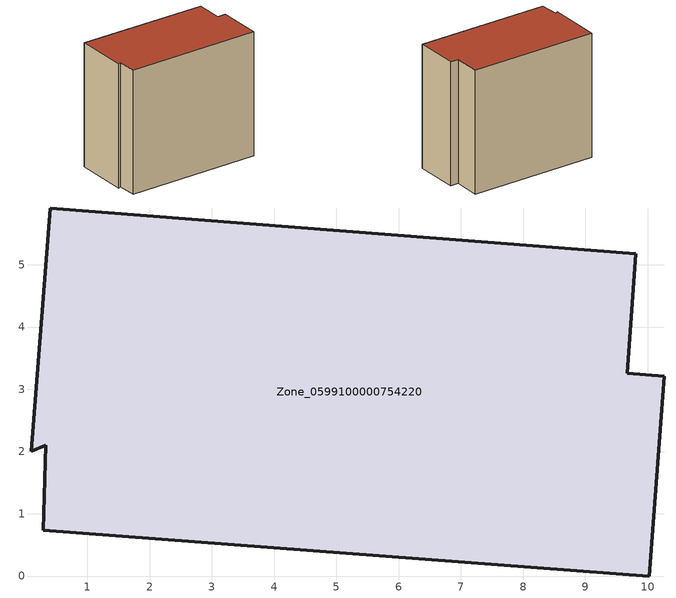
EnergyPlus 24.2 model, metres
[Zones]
Zone_0599100000754220
 floor ground (C_G): 0.4,5.91 9.81,5.18 9.67,3.26 10.27,3.21 10.03,0 0.29,0.74 0.33,2.1 0.1,2 z0
 wall outside (C_F): 9.81,5.18 0.4,5.91 0.1,2 0.33,2.1 0.29,0.74 10.03,0 10.27,3.21 9.67,3.26 9.81,5.18 z0:9.11
 roof outside (C_R): 0.33,2.1 0.29,0.74 10.03,0 10.27,3.21 9.67,3.26 9.81,5.18 0.4,5.91 0.1,2 z9.11
[BUILDING]
Pand.0599100000754220: North Axis=0; Terrain=City; Loads Convergence Tolerance Value=0.04; Temperature Convergence Tolerance Value=0.4; Solar Distribution=FullExterior; Maximum Number of Warmup Days=25; Minimum Number of Warmup Days=1
[Site:Location]
Rotterdam.The.Hague.AP_ZH_NLD Design_Conditions: Latitude=51.96; Longitude=4.45; Time Zone=1; Elevation=-4.5
[SITE:GROUNDTEMPERATURE:BUILDINGSURFACE]
18, 18, 18, 18, 18, 18, 18, 18, 18, 18, 18, 18
[MATERIAL] Thermal Absorptance=0.9; Solar Absorptance=0.7; Visible Absorptance=0.7
Name | Roughness | Thickness | Conductivity | Density | Specific Heat
G.TI.2006-2014 | MediumSmooth | 0.15 | 0.06 | 540 | 1210
F.TI.2006-2014 | Rough | 0.3 | 0.12 | 1920 | 840
R.TI.2006-2014 | MediumRough | 0.2 | 0.08 | 1500 | 1000
[CONSTRUCTION]
C_G: G.TI.2006-2014
C_F: F.TI.2006-2014
C_R: R.TI.2006-2014
[ZONE]
Zone_0599100000754220: Type=1; Multiplier=1; Ceiling Height=Autocalculate; Volume=Autocalculate; Floor Area=autocalculate; Part of Total Floor Area=Yes
[ZONEINFILTRATION:DESIGNFLOWRATE]
Infil_Zone_0599100000754220: Zone or ZoneList or Space or SpaceList=Zone_0599100000754220; Schedule=AlwaysOn; Design Flow Rate Calculation Method=Flow/Area; Flow Rate per Floor Area=0.0015; Constant Term Coefficient=1; Temperature Term Coefficient=0; Velocity Term Coefficient=0; Velocity Squared Term Coefficient=0
[HVACTEMPLATE:ZONE:IDEALLOADSAIRSYSTEM]
Zone_0599100000754220: Maximum Heating Supply Air Temperature=50; Minimum Cooling Supply Air Temperature=13; Maximum Heating Supply Air Humidity Ratio=0.0156; Minimum Cooling Supply Air Humidity Ratio=0.0077; Heating Limit=NoLimit; Cooling Limit=NoLimit; Dehumidification Control Type=ConstantSensibleHeatRatio; Cooling Sensible Heat Ratio=0.7; Dehumidification Setpoint=60; Humidification Control Type=None; Humidification Setpoint=30; Outdoor Air Method=None; Outdoor Air Flow Rate per Person=0.00944; Outdoor Air Flow Rate per Zone Floor Area=0; Outdoor Air Flow Rate per Zone=0; Demand Controlled Ventilation Type=None; Outdoor Air Economizer Type=NoEconomizer; Heat Recovery Type=None; Sensible Heat Recovery Effectiveness=0.7; Latent Heat Recovery Effectiveness=0.65
[ZONECONTROL:THERMOSTAT]
ThermostatControl_Zone_0599100000754220: Zone or ZoneList=Zone_0599100000754220; Control Type Schedule=DualSetpointControlType; Control 1=Thermostat_Zone_0599100000754220; Temperature Difference Between Cutout And Setpoint=0
[THERMOSTATSETPOINT:DUALSETPOINT]
Thermostat_Zone_0599100000754220: Heating Setpoint Temperature Schedule=HeatingSetpoint_Zone_0599100000754220; Cooling Setpoint Temperature Schedule=CoolingSetpoint_Zone_0599100000754220
[SCHEDULE:COMPACT]
HeatingSetpoint_Zone_0599100000754220: Through: 12/31, For: AllDays, Until: 24:00, 21
CoolingSetpoint_Zone_0599100000754220: Through: 12/31, For: AllDays, Until: 24:00, 24
DualSetpointControlType: Through: 12/31, For: AllDays, Until: 24:00, 4
AlwaysOn: Through: 12/31, For: AllDays, Until: 24:00, 1
